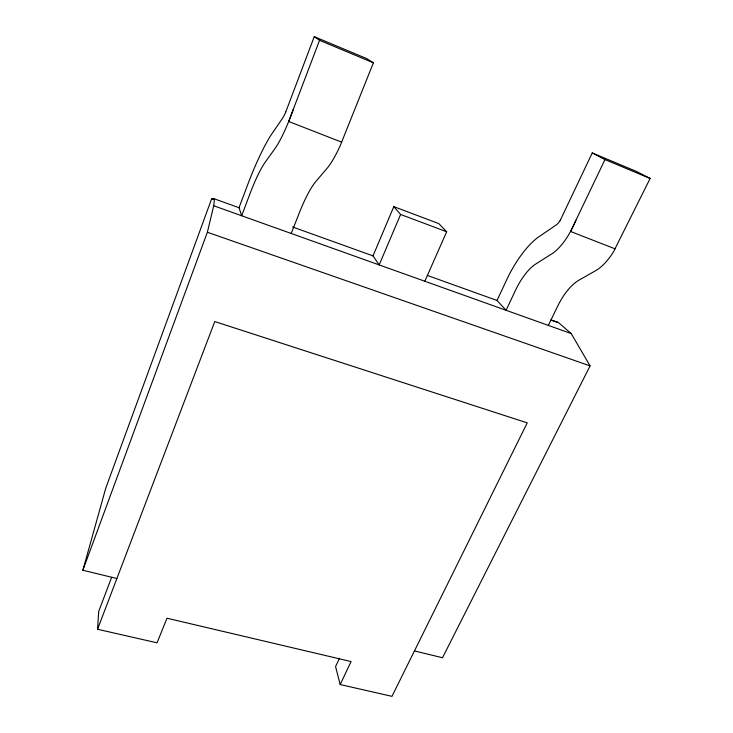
<?xml version="1.0" encoding="UTF-8"?>
<svg xmlns="http://www.w3.org/2000/svg" width="733" height="733" viewBox="0 0 733 733"><rect width="100%" height="100%" fill="white"/><g stroke="black" fill="none" stroke-linecap="round" stroke-linejoin="round"><path stroke-width="1.1" d="M97.544 629.262L214.778 321.558L527.238 422.868L391.981 696.35L340.185 684.549L351.08 661.56L166.996 618.212L157.064 642.823L97.544 629.262L98.708 611.404L111.636 577.329M82.866 570.247L207.375 232.251L213.706 205.762L214.494 198.89L211.571 198.991L105.79 488.077L82.866 570.247L116.877 578.52M293.484 108.869A48.827 7.889 -70.3 0 1 288.82 121.156L287.199 125.059A48.827 7.889 -70.3 0 1 275.031 148.497L265.209 162.204A50.632 8.448 -71.1 0 0 249.861 194.043L241.679 215.768L239.022 207.705L249.092 180.959A86.192 14.403 -71.1 0 1 270.697 135.578L282.929 117.701A12.919 2.089 -70.3 0 0 285.339 113.001L285.751 112.021M285.494 112.662L314.255 36.65L366.582 58.539L373.39 62.809L340.222 145.684A48.085 9.987 -69.7 0 1 327.065 168.315L316.024 181.289A49.862 10.693 -70.8 0 0 299.595 212.185L291.203 233.47M319.652 40.049L288.683 121.486L341.77 142.193M393.795 206.642L400.603 214.476L379.163 264.915L373.024 255.89L393.795 206.642L438.765 223.583L446.672 231.756L424.838 281.243M575.918 220.285A44.905 18.279 -66.8 0 1 570.714 231.188L568.771 234.587A44.905 18.279 -66.8 0 1 551.784 253.865L535.933 263.889A46.564 19.562 -69 0 0 515.244 290.827L506.091 310.288L496.992 300.466L508.281 276.442A79.237 33.352 -69 0 1 537.234 237.932L556.659 224.637A11.884 4.838 -66.8 0 0 560.003 220.752L560.516 219.909M339.425 658.353L335.567 666.572L340.185 684.549M560.204 220.468L592.227 152.94L636.336 171.394L650.134 178.467L613.42 251.96A44.301 19.745 -66.1 0 1 595.764 270.605L579.07 280.098A45.922 21.138 -68.5 0 0 557.63 306.284L548.339 325.397M605.091 159.363L570.558 231.472L615.253 248.908M550.996 319.881L558.491 322.575L571.199 333.57L590.074 365.895L442.503 657.748L414.447 650.922M211.571 198.991L214.338 198.835L239.022 207.705M551.143 320.229L558.491 322.575M207.375 232.251L590.074 365.895M213.706 205.762L571.199 333.57M292.614 226.983L373.024 255.89M427.257 275.388L496.992 300.466M400.603 214.476L446.672 231.756M373.39 62.809L319.551 40.315L314.255 36.65M650.134 178.467L604.982 159.592L592.227 152.94"/></g></svg>
